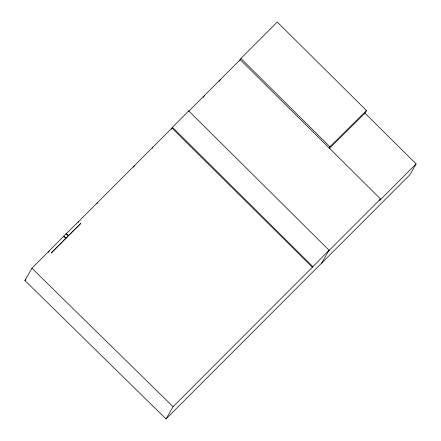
<?xml version="1.0" encoding="UTF-8"?>
<svg xmlns="http://www.w3.org/2000/svg" width="441" height="441" viewBox="0 0 441 441"><rect width="100%" height="100%" fill="white"/><g stroke="black" fill="none" stroke-linecap="round" stroke-linejoin="round"><path stroke-width="0.66" d="M239.529 60.875L240.924 58.455L277.279 22.05L366.471 110.559L364.972 113.166L416.111 163.909L409.854 174.801L166.031 418.95L24.889 280.509L31.928 268.266L66.156 233.752L68.383 235.665L66.156 233.752M48.46 252.202L49.127 251.039M68.383 235.665L80.808 223.394L51.189 253.057L68.471 235.516M78.079 222.545L78.752 221.376L171.984 128.017L312.322 267.268L173.07 406.707L166.031 418.95M97.009 203.593L97.676 202.425M133.645 167.15L134.654 165.403M152.178 148.341L152.851 147.178M171.317 129.18L172.42 127.262L188.72 110.939L329.058 250.19L321.583 263.189M188.72 110.939L188.285 111.694L240.202 59.706L380.539 198.963L379.762 200.313L416.111 163.909M203.251 97.45L204.255 95.703M219.221 81.458L220.23 79.705M329.179 148L329.901 146.743L366.471 110.559M312.322 267.268L329.058 250.19M24.889 280.509L25.843 279.55M328.622 250.946L380.539 198.963M329.377 148.385L364.972 113.166M66.067 233.906L78.752 221.376M63.73 236.183L66.045 237.947M63.625 236.365L65.941 238.129M31.928 268.266L173.07 406.707M240.924 58.455L329.901 146.743M172.42 127.262L312.757 266.513"/></g></svg>
